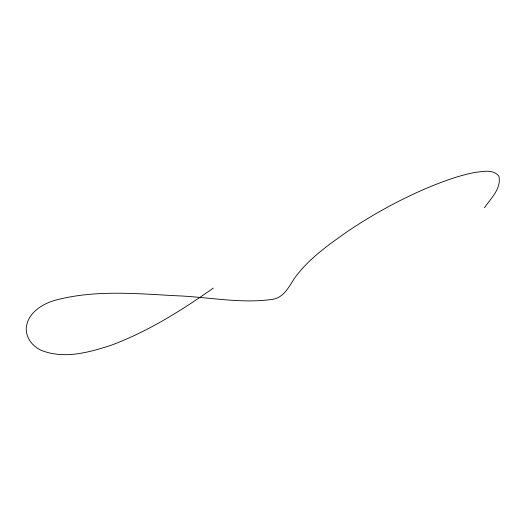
<?xml version="1.0" encoding="UTF-8"?>
<svg xmlns="http://www.w3.org/2000/svg" width="526" height="526" viewBox="0 0 526 526"><rect width="100%" height="100%" fill="white"/><g stroke="black" fill="none" stroke-linecap="round" stroke-linejoin="round"><path stroke-width="0.79" d="M484.492 207.671C490.732 198.493 501.679 188.4 498.898 176.243C493.303 168.839 482.473 171.588 474.597 172.482C459.237 175.5 444.477 180.898 430.012 186.783C401.325 198.769 373.92 213.747 348.107 231.059C328.625 244.768 308.453 258.812 294.402 278.405C288.912 286.834 283.803 297.552 272.705 299.32C240.658 303.975 208.263 296.907 176.171 295.75C135.452 293.574 93.483 289.57 53.678 300.681C41.173 304.626 28.009 313.286 26.3 327.369C25.432 337.324 32.198 346.036 40.87 350.178C63.567 359.495 88.789 352.525 111.032 345.299C147.839 331.617 181.306 310.59 213.3 288.116"/></g></svg>
